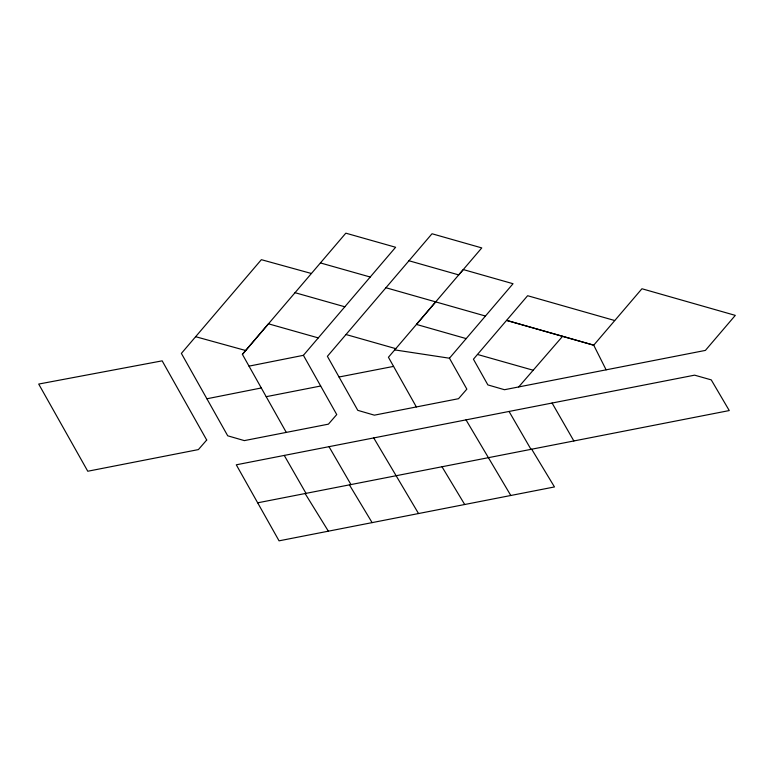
<?xml version="1.0" encoding="UTF-8"?>
<svg xmlns="http://www.w3.org/2000/svg" width="774" height="774" viewBox="0 0 774 774"><rect width="100%" height="100%" fill="white"/><g stroke="black" fill="none" stroke-linecap="round" stroke-linejoin="round"><path stroke-width="1.16" d="M477.471 354.453L473.436 359.213L487.872 384.91L504.474 389.719L705.395 350.409L735.3 315.376L641.936 288.75L593.726 345.185L506.573 320.378L477.471 354.453L533.189 370.233M286.274 432.395L242.397 354.366L345.823 233.168L395.62 247.264L303.408 355.324L249.015 366.141M242.397 354.366L268.462 323.813L318.269 337.899M416.354 406.95L388.432 357.259L394.73 349.896L449.452 358.217L466.848 389.138L458.527 398.697L374.364 415.164L357.781 410.346L327.392 356.321L432.008 233.758L481.776 247.912L458.721 274.905L408.953 260.751M449.452 358.217L513.036 283.719L463.268 269.565L394.73 349.896L395.795 348.658L346.007 334.523M435.694 301.879L416.451 324.432L466.19 338.606M518.706 386.932L562.582 336.322M206.9 398.774L261.293 387.968M266.198 396.685L320.678 386.013M257.665 502.819L729.263 410.559L711.248 379.879L694.607 375.158L236.283 464.806L279.056 540.832L554.474 486.943L531.69 449.21M339.031 377.006L393.569 366.392M311.409 273.493L261.36 259.677L181.377 353.408L227.72 435.801L244.332 440.609L328.418 424.152L336.738 414.564L303.408 355.324M195.638 336.7L245.687 350.506M320.426 262.937L370.224 277.024M385.945 287.734L485.453 316.034M295.02 292.688L344.827 306.785M614.614 320.494L527.616 295.716L506.573 320.378L593.726 345.185L606.119 369.827M305.111 493.541L328.369 531.187M510.801 495.486L466.006 419.856M441.993 466.761L464.7 504.503M349.413 484.882L372.11 522.624M418.531 513.539L373.716 437.91M328.989 446.656L350.97 484.572M509.04 411.439L530.983 449.346M552.085 403.022L573.863 440.957M284.252 455.412L306.011 493.367M206.706 440.029L198.386 449.588L87.772 471.24L38.7 384.059L162.163 360.848L206.706 440.029"/></g></svg>
